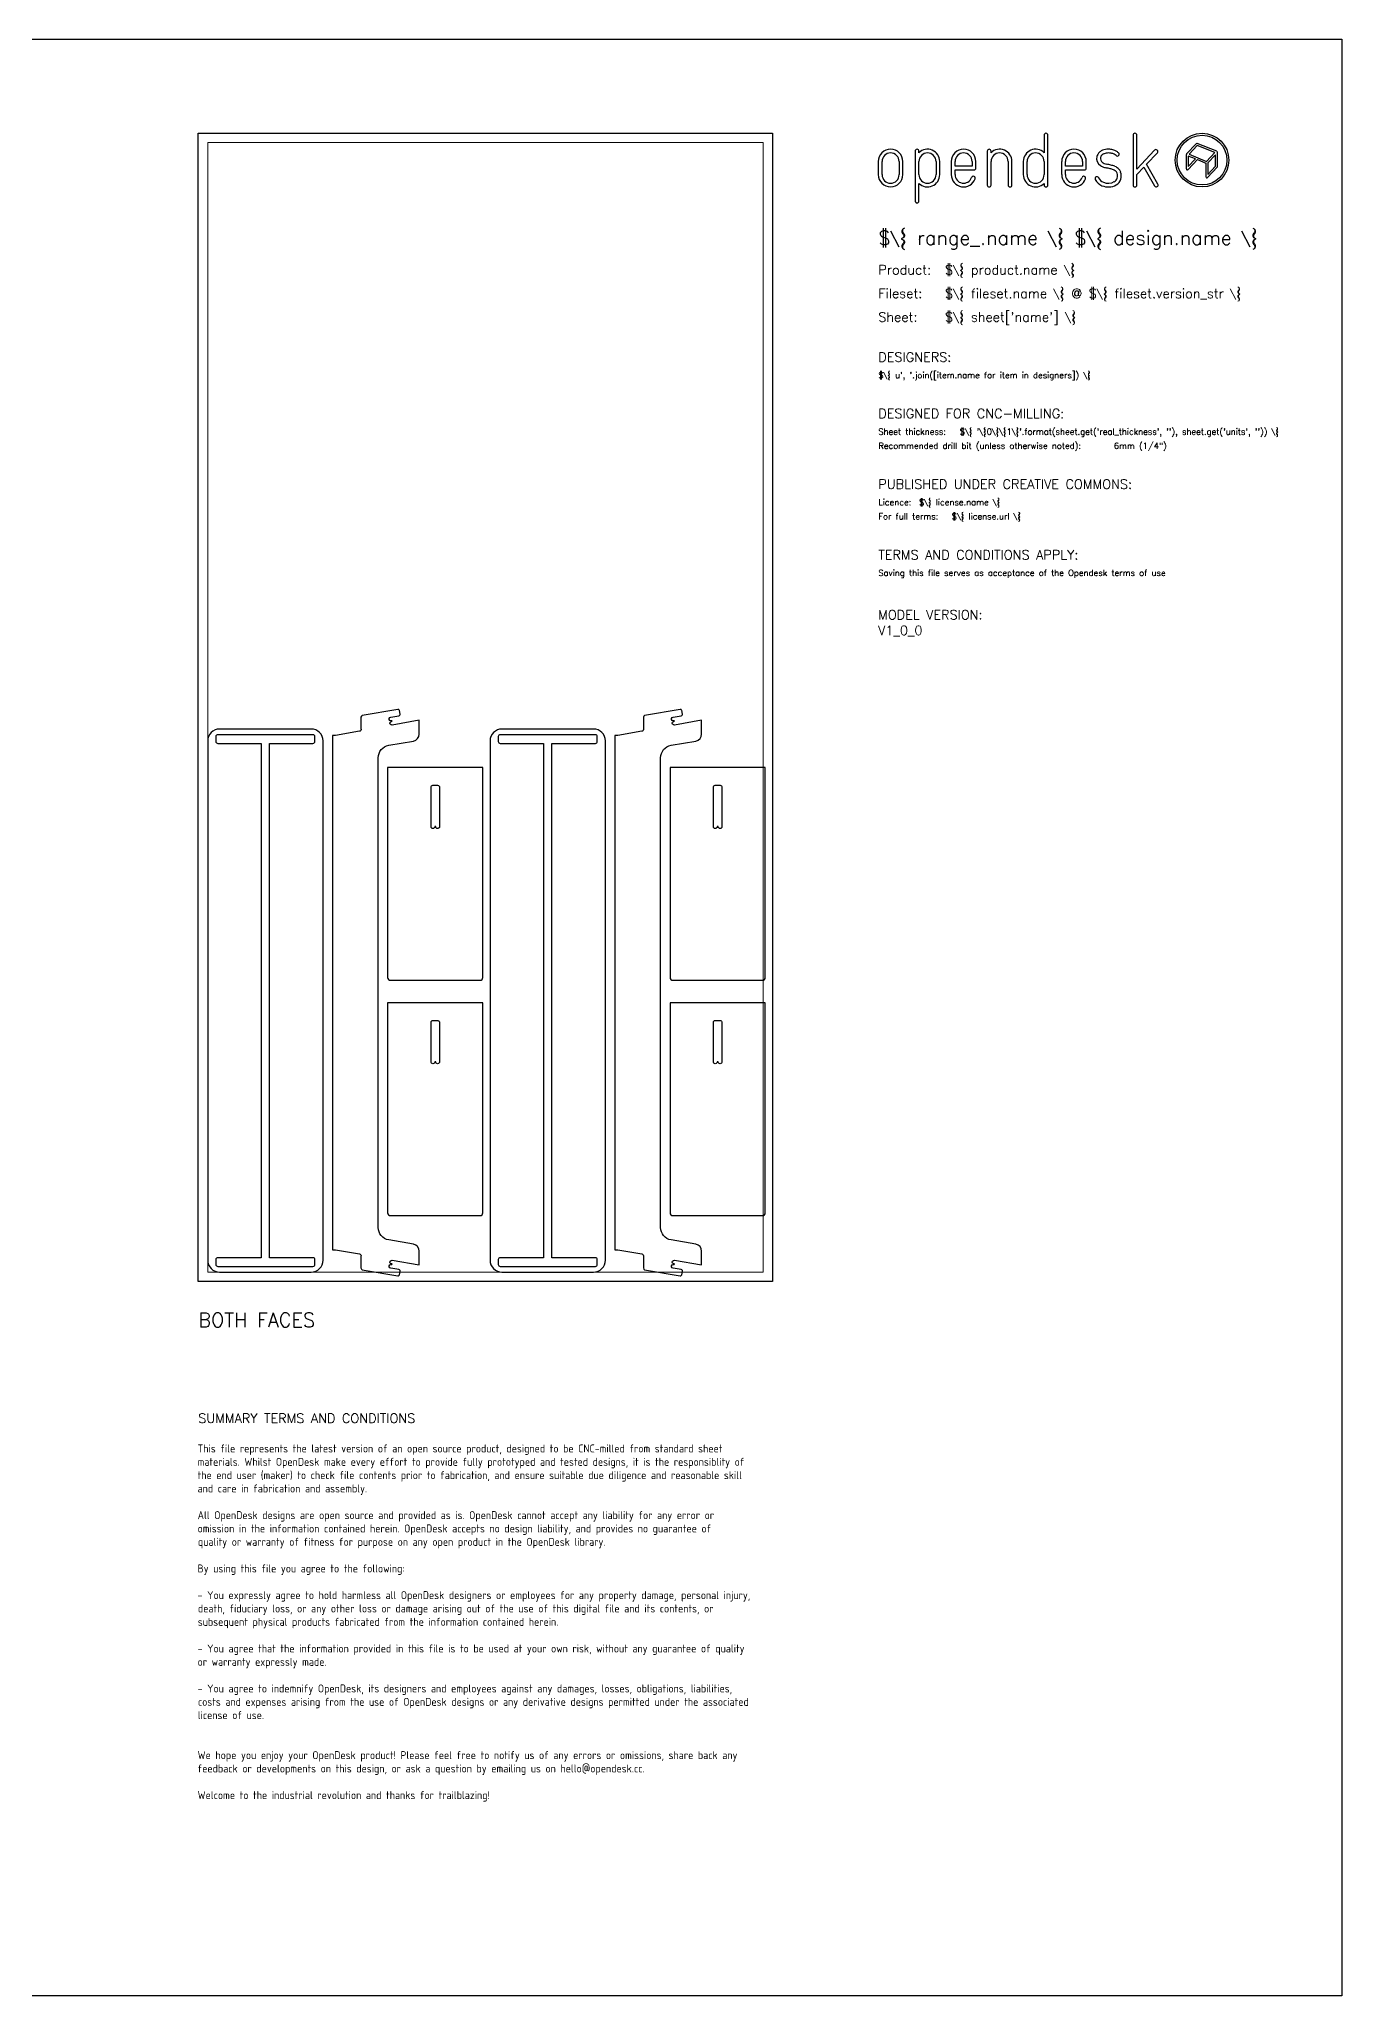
# Model space of a CAD drawing. Header units: millimetres. Extents: x -300 to 5880, y -300 to 4158.
# Drawn here: x 3112 to 5880, y 0 to 4158 of the extents above; entities that cross this region are included whole.
import ezdxf
from ezdxf.enums import TextEntityAlignment as Align

# ---------------------------------------------------------------- set-up
doc = ezdxf.new("R2010")
doc.units = ezdxf.units.MM
doc.layers.add('00-NOPRINT_TEXT', color=7, linetype='Continuous', lineweight=25)
doc.layers.add('00_NOPRINT_TOLERANCE', color=7, linetype='Continuous', lineweight=5)
for name, color, linetype, lineweight, true_color in [('BOARD_$TH-NOMINAL', 3, 'Continuous', 30, 0x00ff00), ('TOP-CUT-INSIDE_18.000MM', 1, 'Continuous', 25, 0xff1c00), ('TOP-CUT-OUTSIDE_18.000MM', 220, 'Continuous', 25, 0xff00d1), ('TOP-POCKET-INSIDE_12.000MM', 140, 'Continuous', 25, 0x00b1ff)]:
    doc.layers.add(name, color=color, linetype=linetype, lineweight=lineweight, true_color=true_color)
doc.styles.add('OD-ISOCP-17_221', font='isocp.shx')
doc.styles.add('OD-ISOCP-17_222', font='isocp.shx')
doc.styles.add('OD-ISOCP-17_223', font='isocp.shx')
doc.styles.add('OD-ISOCP-17_224', font='isocp.shx')
doc.styles.add('OD-ISOCP-17_225', font='isocp.shx')
doc.styles.add('OD-ISOCP-17_226', font='isocp.shx')
doc.styles.add('OD-ISOCP-17_227', font='isocp.shx')
doc.styles.add('OD-ISOCP-17_228', font='isocp.shx')
doc.styles.add('OD-ISOCP-17_229', font='isocp.shx')
doc.styles.add('OD-ISOCP-17_230', font='isocp.shx')
doc.styles.add('OD-ISOCP-17_231', font='isocp.shx')
doc.styles.add('OD-ISOCP-17_232', font='isocp.shx')
doc.styles.add('OD-ISOCP-17_233', font='isocp.shx')
doc.styles.add('OD-ISOCP-17_234', font='isocp.shx')
doc.styles.add('OD-ISOCP-17_235', font='isocp.shx')
doc.styles.add('OD-ISOCP-17_236', font='isocp.shx')
doc.styles.add('OD-ISOCP-17_237', font='isocp.shx')
doc.styles.add('OD-ISOCP-17_238', font='isocp.shx')
doc.styles.add('OD-ISOCP-17_239', font='isocp.shx')
doc.styles.add('OD-SIMPLEX-13_86', font='simplex.shx')
doc.styles.add('OD-SIMPLEX-20_82', font='simplex.shx')
doc.styles.add('OD-SIMPLEX-20_86', font='simplex.shx')
doc.styles.add('OD-SIMPLEX-20_88', font='simplex.shx')
doc.styles.add('OD-SIMPLEX-30_83', font='simplex.shx')
doc.styles.add('OD-SIMPLEX-30_87', font='simplex.shx')

# ---------------------------------------------------------------- blocks, each defined once
blk = doc.blocks.new('Borders Opendesk_7')
at = {"layer": '00-NOPRINT_TEXT'}
for p, q in [((0, 4158), (5880, 4158)), ((5880, 4158), (5880, 0)), ((5247.4, 3954), (5247.4, 3916.7)), ((5255.3, 3848), (5255.3, 3954)), ((5436.4, 3954), (5436.4, 3848)), ((5444.4, 3881.9), (5444.4, 3954)), ((4973.4, 3920.1), (4973.4, 3814.1)), ((4981.3, 3916.7), (4981.3, 3920.1)), ((5126.6, 3920.1), (5126.6, 3848)), ((5134.5, 3916.7), (5134.5, 3920.1)), ((5482.1, 3922), (5444.4, 3881.9)), ((5464.8, 3892.1), (5487.9, 3916.6)), ((5549.5, 3912.6), (5549.5, 3882.2)), ((5570.5, 3935.8), (5550.1, 3914)), ((5553.7, 3909.6), (5553.7, 3887.4)), ((5568.8, 3903.5), (5553.7, 3909.6)), ((5572.6, 3931.9), (5555.2, 3913.4)), ((5555.2, 3913.4), (5592.6, 3898.3)), ((5610, 3916.9), (5572.6, 3931.9)), ((5614.4, 3919.6), (5572.8, 3936.3)), ((5592.6, 3898.3), (5610, 3916.9)), ((5611.5, 3912.4), (5595.2, 3895.1)), ((5611.5, 3888.1), (5611.5, 3912.4)), ((5615.7, 3887.3), (5615.7, 3917.6)), ((4895, 3898), (4895, 3870.1)), ((4902.9, 3870.1), (4902.9, 3898)), ((4939.3, 3898), (4939.3, 3870.1)), ((4947.3, 3870.1), (4947.3, 3898)), ((4981.3, 3870.1), (4981.3, 3898)), ((5017.7, 3898), (5017.7, 3870.1)), ((5025.6, 3870.1), (5025.6, 3898)), ((5050, 3898), (5050, 3870.1)), ((5058, 3888.1), (5058, 3898)), ((5094.4, 3888.1), (5058, 3888.1)), ((5058, 3870.1), (5058, 3880.1)), ((5058, 3880.1), (5098.3, 3880.1)), ((5094.4, 3898), (5094.4, 3888.1)), ((5102.3, 3884.1), (5102.3, 3898)), ((5134.5, 3848), (5134.5, 3898)), ((5170.9, 3898), (5170.9, 3848)), ((5178.9, 3848), (5178.9, 3898)), ((5203, 3898), (5203, 3870.1)), ((5211, 3870.1), (5211, 3898)), ((5247.4, 3898), (5247.4, 3870.1)), ((5284.6, 3898), (5284.6, 3870.1)), ((5292.6, 3888.1), (5292.6, 3898)), ((5329, 3888.1), (5292.6, 3888.1)), ((5292.6, 3870.1), (5292.6, 3880.1)), ((5292.6, 3880.1), (5332.9, 3880.1)), ((5329, 3898), (5329, 3888.1)), ((5336.9, 3884.1), (5336.9, 3898)), ((5444.4, 3870.4), (5459.1, 3886)), ((5444.4, 3848), (5444.4, 3870.4)), ((5459.1, 3886), (5482.1, 3846)), ((5489, 3850), (5464.8, 3892.1)), ((5553.1, 3880.8), (5572.9, 3901.9)), ((5553.7, 3887.4), (5568.8, 3903.5)), ((5572.9, 3901.9), (5591.1, 3894.5)), ((5591.1, 3894.5), (5591.1, 3865.5)), ((5594.7, 3864.1), (5615.1, 3885.8)), ((5595.2, 3895.1), (5595.2, 3870.7)), ((5595.2, 3870.7), (5611.5, 3888.1)), ((4981.3, 3814.1), (4981.3, 3851.4)), ((5247.4, 3851.4), (5247.4, 3848)), ((5880, 0), (0, 0))]:
    blk.add_line(p, q, dxfattribs=at)
for radius in [57, 52.9]:
    blk.add_circle((5582.9, 3901), radius, dxfattribs=at)
for centre, radius, start, end in [((5251.3, 3954), 3.97, 0, 180), ((5440.4, 3954), 3.97, 0, 180), ((4921.1, 3898), 26.1, 0, 180), ((4921.1, 3898), 18.2, 0, 180), ((4977.3, 3920.1), 3.97, 0, 180), ((4999.5, 3898), 26.1, 0, 134.1316), ((4999.5, 3898), 18.2, 0, 180), ((5076.2, 3898), 26.1, 0, 180), ((5076.2, 3898), 18.2, 0, 180), ((5130.6, 3920.1), 3.97, 0, 180), ((5152.7, 3898), 26.1, 0, 134.1316), ((5152.7, 3898), 18.2, 0, 180), ((5229.2, 3898), 26.1, 45.8684, 180), ((5229.2, 3898), 18.2, 0, 180), ((5310.8, 3898), 26.1, 0, 180), ((5310.8, 3898), 18.2, 0, 180), ((5377.2, 3904.5), 18.3, 167.0964, 235.8453), ((5375.9, 3904.8), 16.9, 150.5139, 167.0489), ((5377.5, 3903.4), 19, 138.9882, 149.267), ((5377.5, 3903.4), 19, 127.9168, 138.9882), ((5380.5, 3899.5), 24, 111.7012, 127.9168), ((5375.9, 3904.8), 8.99, 151.0519, 168.0238), ((5377.5, 3903.4), 11.1, 138.9882, 148.8091), ((5377.5, 3903.4), 11.1, 127.9168, 138.9882), ((5380.5, 3899.5), 16, 111.7012, 127.9168), ((5383.5, 3891.9), 32.1, 90, 111.7012), ((5383.5, 3891.9), 24.2, 90, 111.7012), ((5383.5, 3878.8), 45.3, 80.7104, 90), ((5383.5, 3878.8), 37.3, 80.7104, 90), ((5385.9, 3893.2), 22.7, 71.5035, 80.7104), ((5385.9, 3893.2), 30.7, 71.5035, 80.7104), ((5387.1, 3896.7), 19, 61.0356, 71.5035), ((5387.1, 3896.7), 26.9, 61.0356, 71.5035), ((5387.1, 3896.7), 19, 46.7983, 61.0356), ((5387.1, 3896.7), 26.9, 46.7983, 61.0356), ((5402.8, 3913.5), 3.97, 226.7983, 46.7983), ((5485, 3919.3), 3.97, 316.7135, 136.7135), ((5551.6, 3912.6), 2.06, 136.7696, 180), ((5572, 3934.4), 2.06, 68.0714, 136.7696), ((5613.6, 3917.6), 2.06, 0, 68.0714), ((4921.1, 3870.1), 26.1, 180, 0), ((4921.1, 3870.1), 18.2, 180, 0), ((4999.5, 3870.1), 18.2, 180, 0), ((4999.5, 3870.1), 26.1, 225.8684, 0), ((5076.2, 3870.1), 26.1, 180, 340.0258), ((5076.2, 3870.1), 18.2, 180, 340.0258), ((5098.3, 3884.1), 3.97, 270, 0), ((5229.2, 3870.1), 26.1, 180, 314.1316), ((5229.2, 3870.1), 18.2, 180, 0), ((5310.8, 3870.1), 26.1, 180, 340.0258), ((5310.8, 3870.1), 18.2, 180, 340.0258), ((5332.9, 3884.1), 3.97, 270, 0), ((5377.2, 3904.5), 10.3, 167.9603, 235.8613), ((5382, 3911.6), 26.9, 235.8511, 248.0912), ((5382, 3911.6), 18.9, 235.8511, 248.0912), ((5388.7, 3928.4), 44.9, 248.0912, 257.5385), ((5388.7, 3928.4), 37, 248.0912, 257.5385), ((5300, 3526.6), 366.5, 76.1947, 77.5385), ((5300, 3526.6), 374.5, 76.1947, 77.5385), ((5372.7, 3822.5), 61.9, 69.1442, 76.1947), ((5372.7, 3822.5), 69.8, 69.1442, 76.1947), ((5389.5, 3866.6), 14.6, 38.9291, 69.1442), ((5389.5, 3866.6), 22.5, 38.9291, 69.1442), ((5393.9, 3870.2), 8.99, 17.5834, 38.9291), ((5385.6, 3867.6), 17.6, 343.8033, 17.5834), ((5393.9, 3870.2), 16.9, 17.5834, 38.9291), ((5385.6, 3867.6), 25.5, 343.8033, 17.5834), ((5551.6, 3882.2), 2.06, 180, 316.7696), ((5613.6, 3887.3), 2.06, 316.7696, 0), ((5097, 3862.6), 3.97, 340.0258, 160.0258), ((5130.6, 3848), 3.97, 180, 0), ((5174.9, 3848), 3.97, 180, 0), ((5251.3, 3848), 3.97, 180, 0), ((5331.6, 3862.6), 3.97, 340.0258, 160.0258), ((5359.7, 3861.7), 3.97, 24.786, 204.786), ((5380.2, 3871.2), 26.6, 204.786, 247.9544), ((5380.2, 3871.2), 18.7, 204.786, 247.9544), ((5383.5, 3879.3), 35.4, 247.9544, 298.2026), ((5383.5, 3879.3), 27.4, 247.9544, 298.2026), ((5390.6, 3866.1), 12.5, 298.2026, 343.8033), ((5390.6, 3866.1), 20.4, 298.2026, 343.8033), ((5440.4, 3848), 3.97, 180, 0), ((5485.5, 3848), 3.97, 209.8417, 29.8417), ((5593.2, 3865.5), 2.06, 180, 316.7696), ((4977.3, 3814.1), 3.97, 180, 0)]:
    blk.add_arc(centre, radius, start, end, dxfattribs=at)
at = {"layer": '00_NOPRINT_TOLERANCE', "ltscale": 0.379202}
for p, q in [((3450, 3958), (4670, 3958)), ((3450, 1518), (3450, 3958)), ((4670, 3958), (4670, 1518)), ((4670, 1518), (3450, 1518))]:
    blk.add_line(p, q, dxfattribs=at)
at = {"layer": '00_NOPRINT_TOLERANCE', "ltscale": 0.380876}
for p, q in [((3470, 3938), (4650, 3938)), ((4650, 1538), (3470, 1538))]:
    blk.add_line(p, q, dxfattribs=at)
at = {"layer": '00_NOPRINT_TOLERANCE', "ltscale": 0.380023}
for p, q in [((3470, 1538), (3470, 3938)), ((4650, 3938), (4650, 1538))]:
    blk.add_line(p, q, dxfattribs=at)
at = {"layer": 'BOARD_$TH-NOMINAL'}
for p, q in [((3450, 3958), (4670, 3958)), ((3450, 1518), (3450, 3958)), ((4670, 3958), (4670, 1518)), ((4670, 1518), (3450, 1518))]:
    blk.add_line(p, q, dxfattribs=at)
at = {"layer": '00-NOPRINT_TEXT'}
for s, height, style, p in [('$\\{ range_.name \\} $\\{ design.name \\}', 30, 'OD-SIMPLEX-30_83', (4895, 3720.9)), ('Product:', 20, 'OD-SIMPLEX-20_82', (4895, 3657.9)), ('$\\{ product.name \\}', 20, 'OD-SIMPLEX-20_82', (5036.9, 3657.9)), ('Fileset:', 20, 'OD-SIMPLEX-20_82', (4895, 3607.7)), ('$\\{ fileset.name \\} @ $\\{ fileset.version_str \\}', 20, 'OD-SIMPLEX-20_82', (5036.9, 3607.6)), ('Sheet:', 20, 'OD-SIMPLEX-20_82', (4895, 3557.4)), ("$\\{ sheet['name'] \\}", 20, 'OD-SIMPLEX-20_82', (5036.9, 3557.5)), ("$\\{ u', '.join([item.name for item in designers]) \\}", 13, 'OD-SIMPLEX-13_86', (4895, 3437.4)), ('DESIGNERS:', 20, 'OD-SIMPLEX-20_82', (4895, 3472.4)), ('DESIGNED FOR CNC-MILLING:', 20, 'OD-SIMPLEX-20_82', (4895, 3352.4)), ('Sheet thickness:', 13, 'OD-SIMPLEX-13_86', (4895, 3317.4)), ("$\\{ '\\{0\\}\\{1\\}'.format(sheet.get('real_thickness', ''), sheet.get('units', '')) \\}", 13, 'OD-SIMPLEX-13_86', (5068.3, 3317.4)), ('Recommended drill bit (unless otherwise noted):', 13, 'OD-SIMPLEX-13_86', (4895, 3287.4)), ('6mm (1/4")', 13, 'OD-SIMPLEX-13_86', (5395.5, 3287.4)), ('PUBLISHED UNDER CREATIVE COMMONS:', 20, 'OD-SIMPLEX-20_82', (4895, 3202.4)), ('Licence:', 13, 'OD-SIMPLEX-13_86', (4895, 3167.4)), ('$\\{ license.name \\}', 13, 'OD-SIMPLEX-13_86', (4981.5, 3167.4)), ('For full terms:', 13, 'OD-SIMPLEX-13_86', (4895, 3137.4)), ('$\\{ license.url \\}', 13, 'OD-SIMPLEX-13_86', (5051.1, 3137.4)), ('TERMS AND CONDITIONS APPLY:', 20, 'OD-SIMPLEX-20_82', (4895, 3052.3)), ('Saving this file serves as acceptance of the Opendesk terms of use ', 13, 'OD-SIMPLEX-13_86', (4895, 3017.3))]:
    blk.add_text(s, height=height, dxfattribs=dict(at, style=style)).set_placement(p)
at = {"layer": '00-NOPRINT_TEXT', "color": 7}
for s, height, style, p in [('BOTH FACES', 30, 'OD-SIMPLEX-30_87', (3450, 1451.3)), ('SUMMARY TERMS AND CONDITIONS', 20, 'OD-SIMPLEX-20_86', (3450, 1237.4))]:
    blk.add_text(s, height=height, dxfattribs=dict(at, style=style)).set_placement(p, align=Align.TOP_LEFT)
for s, style, p in [('This file represents the latest version of an open source product, designed to be CNC-milled from standard sheet', 'OD-ISOCP-17_221', (3448.5, 1154.7)), ('materials. Whilst OpenDesk make every effort to provide fully prototyped and tested designs, it is the responsiblity of', 'OD-ISOCP-17_222', (3448.5, 1126.3)), ('the end user (maker) to check file contents prior to fabrication, and ensure suitable due diligence and reasonable skill', 'OD-ISOCP-17_223', (3448.5, 1098)), ('and care in fabrication and assembly.', 'OD-ISOCP-17_224', (3448.5, 1069.7)), ('All OpenDesk designs are open source and provided as is. OpenDesk cannot accept any liability for any error or', 'OD-ISOCP-17_225', (3448.5, 1013)), ('omission in the information contained herein. OpenDesk accepts no design liability, and provides no guarantee of', 'OD-ISOCP-17_226', (3448.5, 984.7)), ('quality or warranty of fitness for purpose on any open product in the OpenDesk library.', 'OD-ISOCP-17_227', (3449.1, 956.3)), ('By using this file you agree to the following:', 'OD-ISOCP-17_228', (3448.5, 899.7)), ('- You expressly agree to hold harmless all OpenDesk designers or employees for any property damage, personal injury,', 'OD-ISOCP-17_229', (3448.5, 843)), ('death, fiduciary loss, or any other loss or damage arising out of the use of this digital file and its contents, or', 'OD-ISOCP-17_230', (3449.1, 814.7)), ('subsequent physical products fabricated from the information contained herein.', 'OD-ISOCP-17_231', (3449, 786.3)), ('- You agree that the information provided in this file is to be used at your own risk, without any guarantee of quality', 'OD-ISOCP-17_232', (3448.5, 729.7)), ('or warranty expressly made.', 'OD-ISOCP-17_233', (3448.5, 701.3)), ('- You agree to indemnify OpenDesk, its designers and employees against any damages, losses, obligations, liabilities,', 'OD-ISOCP-17_234', (3448.5, 644.7)), ('costs and expenses arising from the use of OpenDesk designs or any derivative designs permitted under the associated', 'OD-ISOCP-17_235', (3449.1, 616.3)), ('license of use.', 'OD-ISOCP-17_236', (3448.8, 588)), ('We hope you enjoy your OpenDesk product! Please feel free to notify us of any errors or omissions, share back any', 'OD-ISOCP-17_237', (3448.5, 503)), ('feedback or developments on this design, or ask a question by emailing us on hello@opendesk.cc.', 'OD-ISOCP-17_238', (3448.5, 474.7)), ('Welcome to the industrial revolution and thanks for trailblazing!', 'OD-ISOCP-17_239', (3448.5, 418))]:
    blk.add_text(s, height=17, dxfattribs=dict(at, style=style)).set_placement(p)

msp = doc.modelspace()

# ---------------------------------------------------------------- linework, layer by layer
at = {"layer": 'TOP-CUT-INSIDE_18.000MM'}
for points in [[(3952.6, 2484.6, -1), (3944.6, 2484.6), (3944.6, 2568.6, -0.414212), (3948.6, 2572.6), (3958.6, 2572.6, -0.414214), (3962.6, 2568.6), (3962.6, 2484.6, -1), (3954.6, 2484.6), (3952.6, 2484.6)], [(4552.6, 2484.6, -1), (4544.6, 2484.6), (4544.6, 2568.6, -0.414212), (4548.6, 2572.6), (4558.6, 2572.6, -0.414214), (4562.6, 2568.6), (4562.6, 2484.6, -1), (4554.6, 2484.6), (4552.6, 2484.6)], [(3952.6, 1984.6, -1), (3944.6, 1984.6), (3944.6, 2068.6, -0.414212), (3948.6, 2072.6), (3958.6, 2072.6, -0.414214), (3962.6, 2068.6), (3962.6, 1984.6, -1), (3954.6, 1984.6), (3952.6, 1984.6)], [(4552.6, 1984.6, -1), (4544.6, 1984.6), (4544.6, 2068.6, -0.414212), (4548.6, 2072.6), (4558.6, 2072.6, -0.414214), (4562.6, 2068.6), (4562.6, 1984.6, -1), (4554.6, 1984.6), (4552.6, 1984.6)]]:
    msp.add_lwpolyline(points, format="xyb", dxfattribs=at)
at = {"layer": 'TOP-CUT-OUTSIDE_18.000MM'}
for points in [[(3878.8, 2723.8), (3877.5, 2731.2, 0.414214), (3874, 2733.7), (3798.5, 2720.5, 0.316388), (3795.7, 2717), (3795.7, 2692.8, -0.525382), (3792.4, 2687.1), (3741.3, 2678.2), (3735, 2678.2), (3735, 1585.4), (3741.3, 1585.4), (3792.4, 1576.6, -0.525382), (3795.7, 1570.9), (3795.7, 1546.7, 0.316388), (3798.5, 1543.1), (3874, 1530, 0.414214), (3877.5, 1532.4), (3878.8, 1539.9)], [(3878.8, 1539.9, 0.414214), (3876.4, 1543.4), (3859.1, 1546.4, -1.161068), (3861.4, 1554), (3861.7, 1555.2, -1.148024), (3861.9, 1563.2), (3919.6, 1553.1), (3919.6, 1582.4, 0.364633), (3907.2, 1597.2), (3854.8, 1606.3, -0.364633), (3832.4, 1632.9), (3832.4, 2630.8, -0.364633), (3854.8, 2657.4), (3907.2, 2666.5, 0.364633), (3919.6, 2681.3), (3919.6, 2710.6), (3861.9, 2700.5, -1.148024), (3861.7, 2708.4), (3861.4, 2709.7, -1.161068), (3859.1, 2717.3), (3876.4, 2720.3, 0.414214), (3878.8, 2723.8)], [(4478.8, 2723.8), (4477.5, 2731.2, 0.414214), (4474, 2733.7), (4398.5, 2720.5, 0.316388), (4395.7, 2717), (4395.7, 2692.8, -0.525382), (4392.4, 2687.1), (4341.3, 2678.2), (4335, 2678.2), (4335, 1585.4), (4341.3, 1585.4), (4392.4, 1576.6, -0.525382), (4395.7, 1570.9), (4395.7, 1546.7, 0.316388), (4398.5, 1543.1), (4474, 1530, 0.414214), (4477.5, 1532.4), (4478.8, 1539.9)], [(4478.8, 1539.9, 0.414214), (4476.4, 1543.4), (4459.1, 1546.4, -1.161068), (4461.4, 1554), (4461.7, 1555.2, -1.148024), (4461.9, 1563.2), (4519.6, 1553.1), (4519.6, 1582.4, 0.364633), (4507.2, 1597.2), (4454.8, 1606.3, -0.364633), (4432.4, 1632.9), (4432.4, 2630.8, -0.364633), (4454.8, 2657.4), (4507.2, 2666.5, 0.364633), (4519.6, 2681.3), (4519.6, 2710.6), (4461.9, 2700.5, -1.148024), (4461.7, 2708.4), (4461.4, 2709.7, -1.161068), (4459.1, 2717.3), (4476.4, 2720.3, 0.414214), (4478.8, 2723.8)], [(3852.4, 2164, 0.414216), (3858.4, 2158), (4048.7, 2158, 0.41421), (4054.7, 2164), (4054.7, 2610.1), (3852.4, 2610.1), (3852.4, 2164)], [(4452.4, 2164, 0.414216), (4458.4, 2158), (4648.7, 2158, 0.41421), (4654.7, 2164), (4654.7, 2610.1), (4452.4, 2610.1), (4452.4, 2164)], [(3852.4, 1664, 0.414216), (3858.4, 1658), (4048.7, 1658, 0.41421), (4054.7, 1664), (4054.7, 2110.1), (3852.4, 2110.1), (3852.4, 1664)], [(4452.4, 1664, 0.414216), (4458.4, 1658), (4648.7, 1658, 0.41421), (4654.7, 1664), (4654.7, 2110.1), (4452.4, 2110.1), (4452.4, 1664)]]:
    msp.add_lwpolyline(points, format="xyb", dxfattribs=at)
for points in [[(3470, 1563.2, 0.414214), (3495.2, 1538), (3689.8, 1538, 0.414214), (3715, 1563.2), (3715, 2666.8, 0.414214), (3689.8, 2692), (3495.2, 2692, 0.414214), (3470, 2666.8)], [(4070, 1563.2, 0.414214), (4095.2, 1538), (4289.8, 1538, 0.414214), (4315, 1563.2), (4315, 2666.8, 0.414214), (4289.8, 2692), (4095.2, 2692, 0.414214), (4070, 2666.8)]]:
    msp.add_lwpolyline(points, format="xyb", close=True, dxfattribs=at)
at = {"layer": 'TOP-POCKET-INSIDE_12.000MM'}
for points in [[(3697.9, 1554.1), (3697.9, 1564.6, 0.429303), (3693.7, 1568.6), (3601.5, 1568.6), (3601.5, 2661.4), (3693.7, 2661.4, 0.414214), (3697.7, 2665.4), (3697.7, 2675.9, 0.414214), (3693.7, 2679.9), (3491.3, 2679.9, 0.414214), (3487.3, 2675.9), (3487.3, 2665.4, 0.414214), (3491.3, 2661.4), (3583.5, 2661.4), (3583.5, 1568.6), (3491.3, 1568.6, 0.414214), (3487.3, 1564.6), (3487.3, 1554.1, 0.414214), (3491.3, 1550.1), (3693.7, 1550.1, 0.429303), (3697.9, 1554.1)], [(4297.9, 1554.1), (4297.9, 1564.6, 0.429303), (4293.7, 1568.6), (4201.5, 1568.6), (4201.5, 2661.4), (4293.7, 2661.4, 0.414214), (4297.7, 2665.4), (4297.7, 2675.9, 0.414214), (4293.7, 2679.9), (4091.3, 2679.9, 0.414214), (4087.3, 2675.9), (4087.3, 2665.4, 0.414214), (4091.3, 2661.4), (4183.5, 2661.4), (4183.5, 1568.6), (4091.3, 1568.6, 0.414214), (4087.3, 1564.6), (4087.3, 1554.1, 0.414214), (4091.3, 1550.1), (4293.7, 1550.1, 0.429303), (4297.9, 1554.1)]]:
    msp.add_lwpolyline(points, format="xyb", dxfattribs=at)

# ---------------------------------------------------------------- block references
msp.add_blockref('Borders Opendesk_7', (0, 0))

# ---------------------------------------------------------------- texts
at = {"insert": (4894.6, 2944.9), "char_height": 20, "width": 292.308, "attachment_point": 1, "style": 'OD-SIMPLEX-20_88'}
msp.add_mtext('MODEL VERSION:\\PV1_0_0', dxfattribs=at)

doc.saveas('drawing.dxf')
